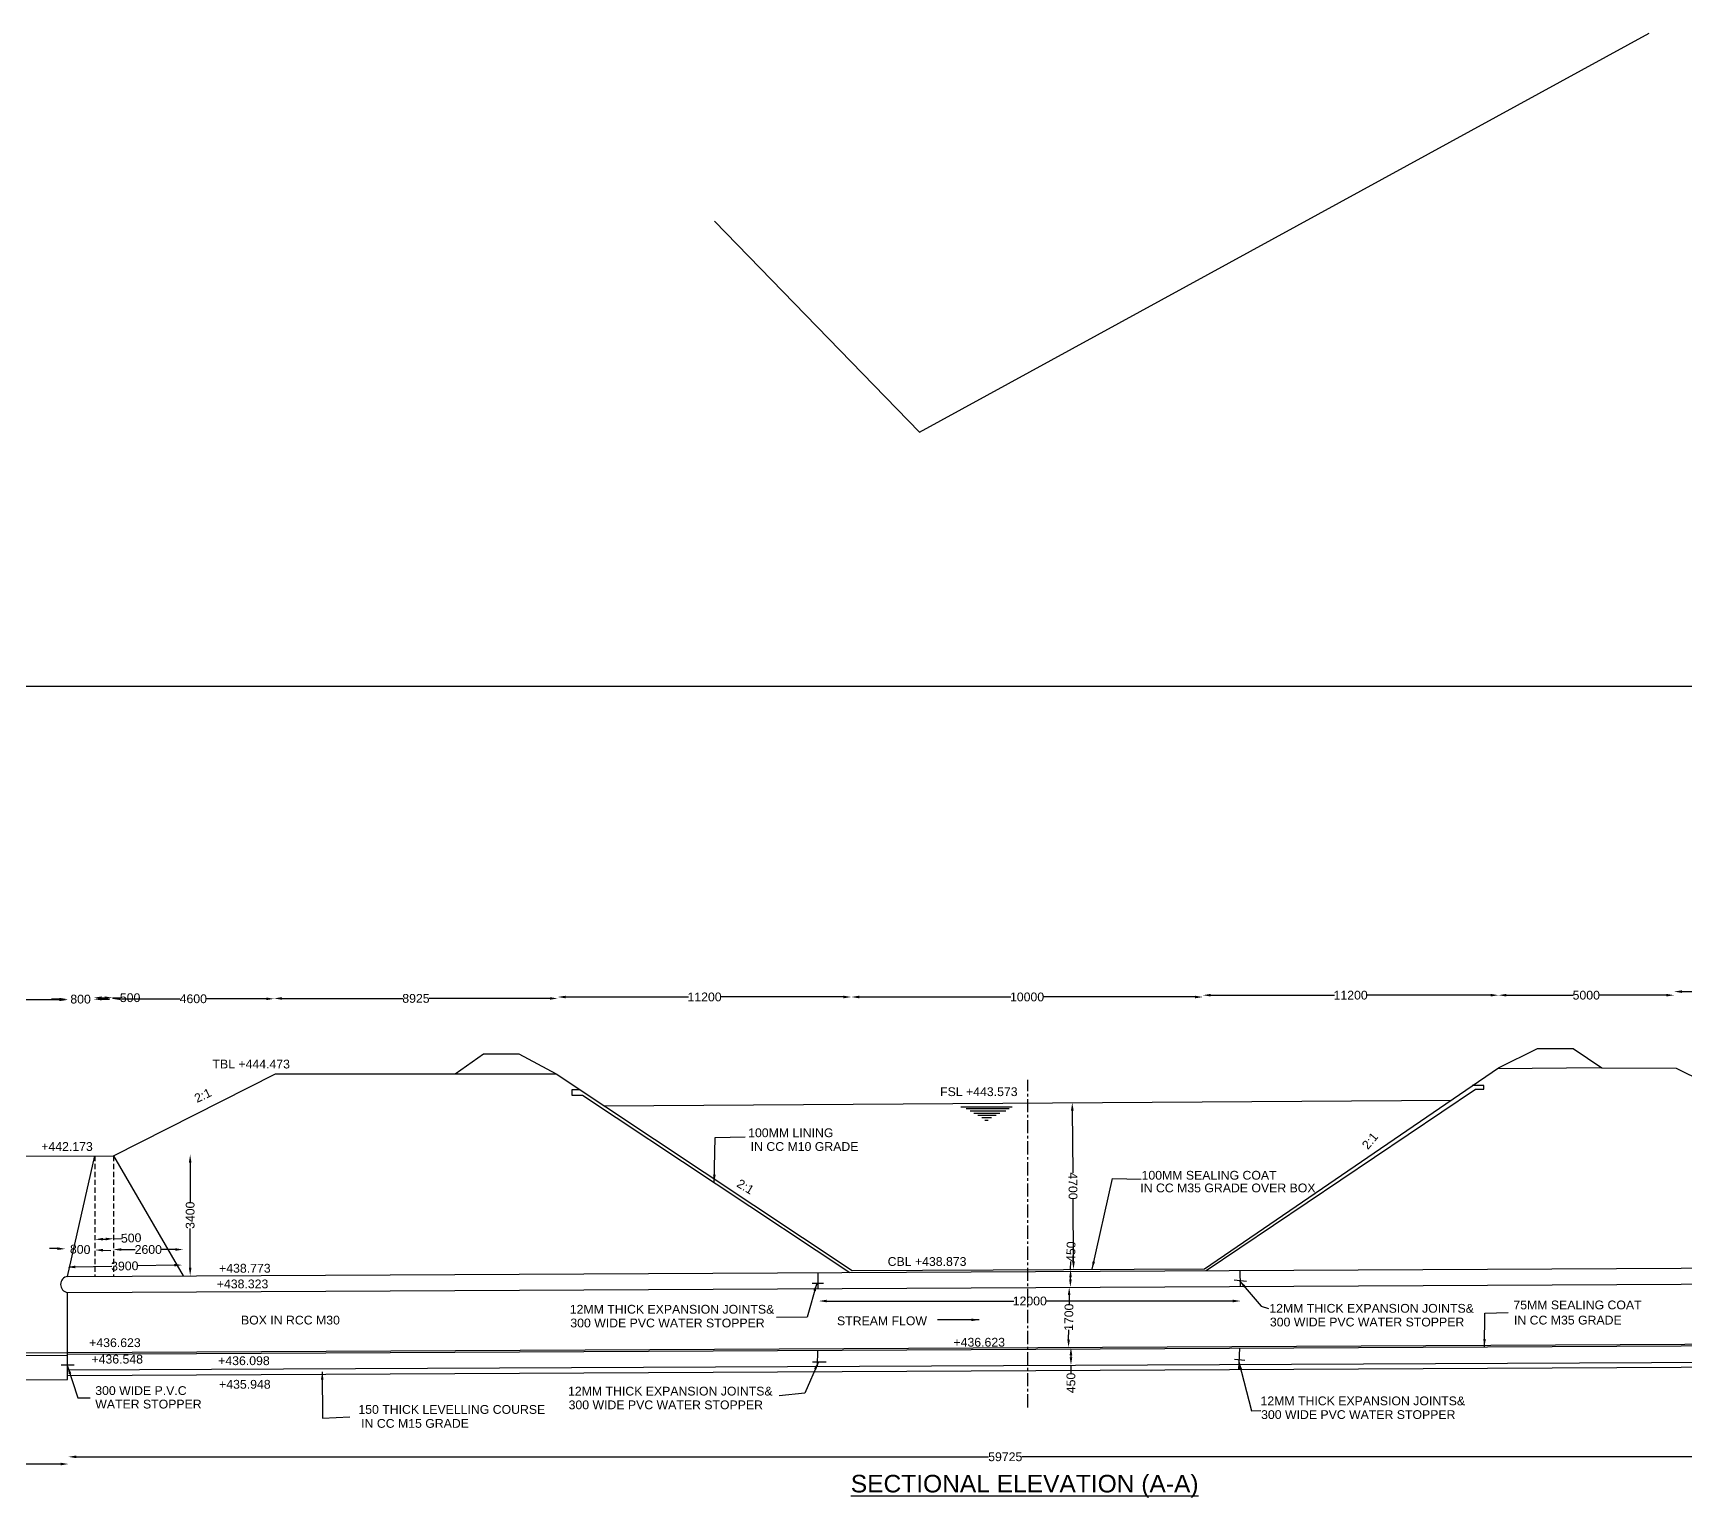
# Model space of a CAD drawing. Header units: millimetres. Extents: x 6051 to 134384, y 10805 to 105818.
# Drawn here: x 36073 to 83083, y 63935 to 105818 of the extents above; entities that cross this region are included whole.
import ezdxf

# ---------------------------------------------------------------- set-up
doc = ezdxf.new("R2010")
doc.units = ezdxf.units.MM
doc.header["$MEASUREMENT"] = 0
doc.linetypes.add('CENTER', pattern=[2, 1.25, -0.25, 0.25, -0.25])
doc.linetypes.add('DASHED', pattern=[0.75, 0.5, -0.25])
for name, color, linetype in [('DIM', 7, 'Continuous'), ('DWG', 7, 'Continuous'), ('TEXT', 7, 'Continuous')]:
    doc.layers.add(name, color=color, linetype=linetype)
doc.styles.get("Standard").update_dxf_attribs({"font": 'arial.ttf'})
doc.dimstyles.new('Civil', dxfattribs={"dimtxt": 250, "dimasz": 225, "dimexe": 0.1, "dimexo": 0.0625, "dimgap": 0.09, "dimtad": 0, "dimdec": 0, "dimzin": 12, "dimdsep": 46, "dimtxsty": 'Standard', "dimcen": 0.1, "dimse1": 1, "dimse2": 1, "dimadec": 0, "dimazin": 2, "dimtfac": 1, "dimtdec": 0, "dimtofl": 0, "dimtmove": 0, "dimatfit": 3, "dimfxl": 1, "dimfrac": 1, "dimtolj": 1, "dimtzin": 0, "dimarcsym": 0})

# ---------------------------------------------------------------- blocks, each defined once
blk = doc.blocks.new('*D17')
at = {"layer": 'Defpoints', "color": 0, "transparency": 16777216}
for p in [(25125, 64966), (37081, 65100), (37081, 64966)]:
    blk.add_point(p, dxfattribs=at)
at = {"layer": 'DIM', "color": 0, "lineweight": -2, "transparency": 16777216}
for p, q in [((25350, 65100), (30645, 65100)), ((36856, 65100), (31561, 65100))]:
    blk.add_line(p, q, dxfattribs=at)
at = {"layer": 'DIM', "color": 0, "transparency": 16777216}
for points in [[(25350, 65138), (25350, 65063), (25125, 65100)], [(36856, 65138), (36856, 65063), (37081, 65100)]]:
    blk.add_solid(points, dxfattribs=at)
at = {"layer": 'DIM', "color": 0, "transparency": 16777216, "insert": (31103, 65100), "char_height": 250, "attachment_point": 5}
blk.add_mtext('\\A1;12000', dxfattribs=at)
blk = doc.blocks.new('*D18')
at = {"layer": 'Defpoints', "color": 0, "transparency": 16777216}
for p in [(37081, 65100), (90398, 65305), (90398, 65100)]:
    blk.add_point(p, dxfattribs=at)
at = {"layer": 'DIM', "color": 0, "lineweight": -2, "transparency": 16777216}
for p, q in [((37306, 65305), (63268, 65305)), ((90173, 65305), (64211, 65305))]:
    blk.add_line(p, q, dxfattribs=at)
at = {"layer": 'DIM', "color": 0, "transparency": 16777216}
for points in [[(37306, 65342), (37306, 65267), (37081, 65305)], [(90173, 65342), (90173, 65267), (90398, 65305)]]:
    blk.add_solid(points, dxfattribs=at)
at = {"layer": 'DIM', "color": 0, "transparency": 16777216, "insert": (63740, 65305), "char_height": 250, "attachment_point": 5}
blk.add_mtext('\\A1;59725', dxfattribs=at)
blk = doc.blocks.new('*D32')
at = {"layer": 'Defpoints', "color": 0, "transparency": 16777216}
for p in [(65659, 68418), (65610, 67913), (65659, 67913)]:
    blk.add_point(p, dxfattribs=at)
at = {"layer": 'DIM', "color": 0, "lineweight": -2, "transparency": 16777216}
for p, q in [((65610, 68193), (65610, 68138)), ((65610, 67913), (65610, 67688))]:
    blk.add_line(p, q, dxfattribs=at)
at = {"layer": 'DIM', "color": 0, "transparency": 16777216}
for points in [[(65572, 68193), (65647, 68193), (65610, 68418)], [(65572, 68138), (65647, 68138), (65610, 67913)]]:
    blk.add_solid(points, dxfattribs=at)
at = {"layer": 'DIM', "color": 0, "transparency": 16777216, "insert": (65610, 67407), "char_height": 250, "attachment_point": 5, "rotation": 89.9983}
blk.add_mtext('\\A1;450', dxfattribs=at)
blk = doc.blocks.new('*D33')
at = {"layer": 'Defpoints', "color": 0, "transparency": 16777216}
for p in [(65561, 70133), (65629, 70132), (65610, 68418)]:
    blk.add_point(p, dxfattribs=at)
at = {"layer": 'DIM', "color": 0, "lineweight": -2, "transparency": 16777216}
for p, q in [((65558, 69908), (65555, 69637)), ((65543, 68643), (65546, 68914))]:
    blk.add_line(p, q, dxfattribs=at)
at = {"layer": 'DIM', "color": 0, "transparency": 16777216}
for points in [[(65520, 69908), (65595, 69907), (65561, 70133)], [(65506, 68644), (65581, 68643), (65541, 68418)]]:
    blk.add_solid(points, dxfattribs=at)
at = {"layer": 'DIM', "color": 0, "transparency": 16777216, "insert": (65551, 69276), "char_height": 250, "attachment_point": 5, "rotation": 89.3337}
blk.add_mtext('\\A1;1700', dxfattribs=at)
blk = doc.blocks.new('*D34')
at = {"layer": 'Defpoints', "color": 0, "transparency": 16777216}
for p in [(65570, 70639), (65601, 70638), (65561, 70133)]:
    blk.add_point(p, dxfattribs=at)
at = {"layer": 'DIM', "color": 0, "lineweight": -2, "transparency": 16777216}
for p, q in [((65601, 70638), (65605, 70863)), ((65596, 70357), (65597, 70413))]:
    blk.add_line(p, q, dxfattribs=at)
at = {"layer": 'DIM', "color": 0, "transparency": 16777216}
for points in [[(65559, 70414), (65634, 70412), (65601, 70638)], [(65558, 70358), (65633, 70357), (65592, 70132)]]:
    blk.add_solid(points, dxfattribs=at)
at = {"layer": 'DIM', "color": 0, "transparency": 16777216, "insert": (65610, 71144), "char_height": 250, "attachment_point": 5, "rotation": 88.9829}
blk.add_mtext('\\A1;450', dxfattribs=at)
blk = doc.blocks.new('*D35')
at = {"layer": 'Defpoints', "color": 0, "transparency": 16777216}
for p in [(58436, 69664), (70440, 69738), (70440, 69664)]:
    blk.add_point(p, dxfattribs=at)
at = {"layer": 'DIM', "color": 0, "lineweight": -2, "transparency": 16777216}
for p, q in [((58661, 69738), (63980, 69738)), ((70215, 69738), (64896, 69738))]:
    blk.add_line(p, q, dxfattribs=at)
at = {"layer": 'DIM', "color": 0, "transparency": 16777216}
for points in [[(58661, 69776), (58661, 69701), (58436, 69738)], [(70215, 69776), (70215, 69701), (70440, 69738)]]:
    blk.add_solid(points, dxfattribs=at)
at = {"layer": 'DIM', "color": 0, "transparency": 16777216, "insert": (64438, 69738), "char_height": 250, "attachment_point": 5}
blk.add_mtext('\\A1;12000', dxfattribs=at)
blk = doc.blocks.new('*D36')
at = {"layer": 'Defpoints', "color": 0, "transparency": 16777216}
for p in [(65678, 75384), (65684, 70639), (65715, 70639)]:
    blk.add_point(p, dxfattribs=at)
at = {"layer": 'DIM', "color": 0, "lineweight": -2, "transparency": 16777216}
for p, q in [((65648, 75159), (65662, 73390)), ((65682, 70864), (65668, 72634))]:
    blk.add_line(p, q, dxfattribs=at)
at = {"layer": 'DIM', "color": 0, "transparency": 16777216}
for points in [[(65686, 75159), (65611, 75159), (65647, 75384)], [(65719, 70864), (65644, 70864), (65684, 70639)]]:
    blk.add_solid(points, dxfattribs=at)
at = {"layer": 'DIM', "color": 0, "transparency": 16777216, "insert": (65665, 73012), "char_height": 250, "attachment_point": 5, "rotation": 270.4486}
blk.add_mtext('\\A1;4700', dxfattribs=at)
blk = doc.blocks.new('*D37')
at = {"layer": 'Defpoints', "color": 0, "transparency": 16777216}
for p in [(40319, 70762), (37053, 70440), (40324, 70498)]:
    blk.add_point(p, dxfattribs=at)
at = {"layer": 'DIM', "color": 0, "lineweight": -2, "transparency": 16777216}
for p, q in [((37274, 70708), (38311, 70726)), ((40094, 70758), (39057, 70739))]:
    blk.add_line(p, q, dxfattribs=at)
at = {"layer": 'DIM', "color": 0, "transparency": 16777216}
for points in [[(37273, 70745), (37274, 70670), (37049, 70704)], [(40093, 70795), (40095, 70720), (40319, 70762)]]:
    blk.add_solid(points, dxfattribs=at)
at = {"layer": 'DIM', "color": 0, "transparency": 16777216, "insert": (38684, 70733), "char_height": 250, "attachment_point": 5, "rotation": 1.0154}
blk.add_mtext('\\A1;3900', dxfattribs=at)
blk = doc.blocks.new('*D38')
at = {"layer": 'Defpoints', "color": 0, "transparency": 16777216}
for p in [(36989, 71134), (37836, 71105), (37839, 71191)]:
    blk.add_point(p, dxfattribs=at)
at = {"layer": 'DIM', "color": 0, "lineweight": -2, "transparency": 16777216}
for p, q in [((36767, 71229), (36542, 71236)), ((38064, 71183), (38288, 71176))]:
    blk.add_line(p, q, dxfattribs=at)
at = {"layer": 'DIM', "color": 0, "transparency": 16777216}
for points in [[(36768, 71266), (36766, 71191), (36992, 71221)], [(38065, 71221), (38062, 71146), (37839, 71191)]]:
    blk.add_solid(points, dxfattribs=at)
at = {"layer": 'DIM', "color": 0, "transparency": 16777216, "insert": (37415, 71206), "char_height": 250, "attachment_point": 5, "rotation": 358.0032}
blk.add_mtext('\\A1;800', dxfattribs=at)
blk = doc.blocks.new('*D39')
at = {"layer": 'Defpoints', "color": 0, "transparency": 16777216}
for p in [(37836, 71676), (38359, 71695), (38366, 71511)]:
    blk.add_point(p, dxfattribs=at)
at = {"layer": 'DIM', "color": 0, "lineweight": -2, "transparency": 16777216}
for p, q in [((38068, 71500), (38141, 71502)), ((38366, 71511), (38591, 71519))]:
    blk.add_line(p, q, dxfattribs=at)
at = {"layer": 'DIM', "color": 0, "transparency": 16777216}
for points in [[(38066, 71537), (38069, 71462), (37843, 71491)], [(38140, 71540), (38143, 71465), (38366, 71511)]]:
    blk.add_solid(points, dxfattribs=at)
at = {"layer": 'DIM', "color": 0, "transparency": 16777216, "insert": (38866, 71530), "char_height": 250, "attachment_point": 5, "rotation": 2.1541}
blk.add_mtext('\\A1;500', dxfattribs=at)
blk = doc.blocks.new('*D40')
at = {"layer": 'Defpoints', "color": 0, "transparency": 16777216}
for p in [(38359, 71223), (40348, 71223), (40348, 71203)]:
    blk.add_point(p, dxfattribs=at)
at = {"layer": 'DIM', "color": 0, "lineweight": -2, "transparency": 16777216}
for p, q in [((38584, 71203), (38978, 71203)), ((40123, 71203), (39728, 71203))]:
    blk.add_line(p, q, dxfattribs=at)
at = {"layer": 'DIM', "color": 0, "transparency": 16777216}
for points in [[(38584, 71241), (38584, 71166), (38359, 71203)], [(40123, 71241), (40123, 71166), (40348, 71203)]]:
    blk.add_solid(points, dxfattribs=at)
at = {"layer": 'DIM', "color": 0, "transparency": 16777216, "insert": (39353, 71203), "char_height": 250, "attachment_point": 5}
blk.add_mtext('\\A1;2600', dxfattribs=at)
blk = doc.blocks.new('*D41')
at = {"layer": 'Defpoints', "color": 0, "transparency": 16777216}
for p in [(40545, 73900), (40692, 73900), (40692, 70458)]:
    blk.add_point(p, dxfattribs=at)
at = {"layer": 'DIM', "color": 0, "lineweight": -2, "transparency": 16777216}
for p, q in [((40545, 73675), (40545, 72552)), ((40545, 70683), (40545, 71806))]:
    blk.add_line(p, q, dxfattribs=at)
at = {"layer": 'DIM', "color": 0, "transparency": 16777216}
for points in [[(40507, 73675), (40582, 73675), (40545, 73900)], [(40507, 70683), (40582, 70683), (40545, 70458)]]:
    blk.add_solid(points, dxfattribs=at)
at = {"layer": 'DIM', "color": 0, "transparency": 16777216, "insert": (40545, 72179), "char_height": 250, "attachment_point": 5, "rotation": 90}
blk.add_mtext('\\A1;3400', dxfattribs=at)
blk = doc.blocks.new('*D47')
at = {"layer": 'Defpoints', "color": 0, "transparency": 16777216}
for p in [(23762, 78297), (37048, 78307), (37048, 78297)]:
    blk.add_point(p, dxfattribs=at)
at = {"layer": 'DIM', "color": 0, "lineweight": -2, "transparency": 16777216}
for p, q in [((23987, 78307), (29946, 78307)), ((36823, 78307), (30863, 78307))]:
    blk.add_line(p, q, dxfattribs=at)
at = {"layer": 'DIM', "color": 0, "transparency": 16777216}
for points in [[(23987, 78345), (23987, 78270), (23762, 78307)], [(36823, 78345), (36823, 78270), (37048, 78307)]]:
    blk.add_solid(points, dxfattribs=at)
at = {"layer": 'DIM', "color": 0, "transparency": 16777216, "insert": (30405, 78307), "char_height": 250, "attachment_point": 5}
blk.add_mtext('\\A1;13290', dxfattribs=at)
blk = doc.blocks.new('*D48')
at = {"layer": 'Defpoints', "color": 0, "transparency": 16777216}
for p in [(37048, 78307), (37804, 78327), (37804, 78307)]:
    blk.add_point(p, dxfattribs=at)
at = {"layer": 'DIM', "color": 0, "lineweight": -2, "transparency": 16777216}
for p, q in [((36823, 78327), (36598, 78327)), ((38029, 78327), (38254, 78327))]:
    blk.add_line(p, q, dxfattribs=at)
at = {"layer": 'DIM', "color": 0, "transparency": 16777216}
for points in [[(36823, 78365), (36823, 78290), (37048, 78327)], [(38029, 78365), (38029, 78290), (37804, 78327)]]:
    blk.add_solid(points, dxfattribs=at)
at = {"layer": 'DIM', "color": 0, "transparency": 16777216, "insert": (37426, 78327), "char_height": 250, "attachment_point": 5}
blk.add_mtext('\\A1;800', dxfattribs=at)
blk = doc.blocks.new('*D49')
at = {"layer": 'Defpoints', "color": 0, "transparency": 16777216}
for p in [(37804, 78327), (38335, 78368), (38335, 78327)]:
    blk.add_point(p, dxfattribs=at)
at = {"layer": 'DIM', "color": 0, "lineweight": -2, "transparency": 16777216}
for p, q in [((38029, 78368), (38110, 78368)), ((38335, 78368), (38560, 78368))]:
    blk.add_line(p, q, dxfattribs=at)
at = {"layer": 'DIM', "color": 0, "transparency": 16777216}
for points in [[(38029, 78406), (38029, 78331), (37804, 78368)], [(38110, 78406), (38110, 78331), (38335, 78368)]]:
    blk.add_solid(points, dxfattribs=at)
at = {"layer": 'DIM', "color": 0, "transparency": 16777216, "insert": (38836, 78368), "char_height": 250, "attachment_point": 5}
blk.add_mtext('\\A1;500', dxfattribs=at)
blk = doc.blocks.new('*D50')
at = {"layer": 'Defpoints', "color": 0, "transparency": 16777216}
for p in [(38335, 78368), (42934, 78368), (42934, 78337)]:
    blk.add_point(p, dxfattribs=at)
at = {"layer": 'DIM', "color": 0, "lineweight": -2, "transparency": 16777216}
for p, q in [((38560, 78337), (40256, 78337)), ((42709, 78337), (41012, 78337))]:
    blk.add_line(p, q, dxfattribs=at)
at = {"layer": 'DIM', "color": 0, "transparency": 16777216}
for points in [[(38560, 78375), (38560, 78300), (38335, 78337)], [(42709, 78375), (42709, 78300), (42934, 78337)]]:
    blk.add_solid(points, dxfattribs=at)
at = {"layer": 'DIM', "color": 0, "transparency": 16777216, "insert": (40634, 78337), "char_height": 250, "attachment_point": 5}
blk.add_mtext('\\A1;4600', dxfattribs=at)
blk = doc.blocks.new('*D51')
at = {"layer": 'Defpoints', "color": 0, "transparency": 16777216}
for p in [(42934, 78337), (51006, 78348), (51006, 78337)]:
    blk.add_point(p, dxfattribs=at)
at = {"layer": 'DIM', "color": 0, "lineweight": -2, "transparency": 16777216}
for p, q in [((43159, 78348), (46596, 78348)), ((50781, 78348), (47345, 78348))]:
    blk.add_line(p, q, dxfattribs=at)
at = {"layer": 'DIM', "color": 0, "transparency": 16777216}
for points in [[(43159, 78385), (43159, 78310), (42934, 78348)], [(50781, 78385), (50781, 78310), (51006, 78348)]]:
    blk.add_solid(points, dxfattribs=at)
at = {"layer": 'DIM', "color": 0, "transparency": 16777216, "insert": (46970, 78348), "char_height": 250, "attachment_point": 5}
blk.add_mtext('\\A1;8925', dxfattribs=at)
blk = doc.blocks.new('*D52')
at = {"layer": 'Defpoints', "color": 0, "transparency": 16777216}
for p in [(51006, 78348), (59359, 78389), (59359, 78348)]:
    blk.add_point(p, dxfattribs=at)
at = {"layer": 'DIM', "color": 0, "lineweight": -2, "transparency": 16777216}
for p, q in [((51231, 78389), (54724, 78389)), ((59134, 78389), (55641, 78389))]:
    blk.add_line(p, q, dxfattribs=at)
at = {"layer": 'DIM', "color": 0, "transparency": 16777216}
for points in [[(51231, 78426), (51231, 78351), (51006, 78389)], [(59134, 78426), (59134, 78351), (59359, 78389)]]:
    blk.add_solid(points, dxfattribs=at)
at = {"layer": 'DIM', "color": 0, "transparency": 16777216, "insert": (55183, 78389), "char_height": 250, "attachment_point": 5}
blk.add_mtext('\\A1;11200', dxfattribs=at)
blk = doc.blocks.new('*D53')
at = {"layer": 'Defpoints', "color": 0, "transparency": 16777216}
for p in [(59359, 78389), (69363, 78389), (69363, 78389)]:
    blk.add_point(p, dxfattribs=at)
at = {"layer": 'DIM', "color": 0, "lineweight": -2, "transparency": 16777216}
for p, q in [((59584, 78389), (63903, 78389)), ((69138, 78389), (64820, 78389))]:
    blk.add_line(p, q, dxfattribs=at)
at = {"layer": 'DIM', "color": 0, "transparency": 16777216}
for points in [[(59584, 78426), (59584, 78351), (59359, 78389)], [(69138, 78426), (69138, 78351), (69363, 78389)]]:
    blk.add_solid(points, dxfattribs=at)
at = {"layer": 'DIM', "color": 0, "transparency": 16777216, "insert": (64361, 78389), "char_height": 250, "attachment_point": 5}
blk.add_mtext('\\A1;10000', dxfattribs=at)
blk = doc.blocks.new('*D54')
at = {"layer": 'Defpoints', "color": 0, "transparency": 16777216}
for p in [(69363, 78389), (77775, 78440), (77775, 78389)]:
    blk.add_point(p, dxfattribs=at)
at = {"layer": 'DIM', "color": 0, "lineweight": -2, "transparency": 16777216}
for p, q in [((69588, 78440), (73111, 78440)), ((77550, 78440), (74028, 78440))]:
    blk.add_line(p, q, dxfattribs=at)
at = {"layer": 'DIM', "color": 0, "transparency": 16777216}
for points in [[(69588, 78478), (69588, 78403), (69363, 78440)], [(77550, 78478), (77550, 78403), (77775, 78440)]]:
    blk.add_solid(points, dxfattribs=at)
at = {"layer": 'DIM', "color": 0, "transparency": 16777216, "insert": (73569, 78440), "char_height": 250, "attachment_point": 5}
blk.add_mtext('\\A1;11200', dxfattribs=at)
blk = doc.blocks.new('*D55')
at = {"layer": 'Defpoints', "color": 0, "transparency": 16777216}
for p in [(77775, 78440), (82774, 78440), (82774, 78440)]:
    blk.add_point(p, dxfattribs=at)
at = {"layer": 'DIM', "color": 0, "lineweight": -2, "transparency": 16777216}
for p, q in [((78000, 78440), (79901, 78440)), ((82549, 78440), (80647, 78440))]:
    blk.add_line(p, q, dxfattribs=at)
at = {"layer": 'DIM', "color": 0, "transparency": 16777216}
for points in [[(78000, 78478), (78000, 78403), (77775, 78440)], [(82549, 78478), (82549, 78403), (82774, 78440)]]:
    blk.add_solid(points, dxfattribs=at)
at = {"layer": 'DIM', "color": 0, "transparency": 16777216, "insert": (80274, 78440), "char_height": 250, "attachment_point": 5}
blk.add_mtext('\\A1;5000', dxfattribs=at)
blk = doc.blocks.new('*D56')
at = {"layer": 'Defpoints', "color": 0, "transparency": 16777216}
for p in [(89793, 78542), (82774, 78440), (89793, 78440)]:
    blk.add_point(p, dxfattribs=at)
at = {"layer": 'DIM', "color": 0, "lineweight": -2, "transparency": 16777216}
for p, q in [((82999, 78542), (85911, 78542)), ((89568, 78542), (86655, 78542))]:
    blk.add_line(p, q, dxfattribs=at)
at = {"layer": 'DIM', "color": 0, "transparency": 16777216}
for points in [[(82999, 78580), (82999, 78505), (82774, 78542)], [(89568, 78580), (89568, 78505), (89793, 78542)]]:
    blk.add_solid(points, dxfattribs=at)
at = {"layer": 'DIM', "color": 0, "transparency": 16777216, "insert": (86283, 78542), "char_height": 250, "attachment_point": 5}
blk.add_mtext('\\A1;7000', dxfattribs=at)

msp = doc.modelspace()

# ---------------------------------------------------------------- linework, layer by layer
at = {"layer": 'DWG'}
for points in [[(9462.8, 73824.8), (38359, 73867), (42976.2, 76201.2), (50958.3, 76201.2), (59384.6, 70608.5), (69407.1, 70657.1), (77777.3, 76377.6), (78886.5, 76924.7), (79897.5, 76924.7), (80715.5, 76370), (82835.6, 76363), (89808.2, 72919.6), (111129.6, 72960.9), (114067.9, 72975.1)], [(48087.2, 76201.2), (48889.6, 76767.1), (49896.6, 76767.1), (50958.3, 76201.2)], [(77748.5, 76357.8), (80695.5, 76383.5)], [(51640.5, 75748.4), (51403.2, 75748.4), (51403.2, 75597.2), (51706.1, 75597.2), (59313.1, 70551.9)], [(69460.7, 70602.8), (77117.5, 75764), (77361, 75764), (77361, 75867.4), (77030.9, 75867.4)], [(52325, 75294.2), (76430.6, 75457.1)], [(62476.6, 75266.2), (63933.7, 75266.2)], [(62632.1, 75216.9), (63850.2, 75216.9)], [(62738.4, 75152.5), (63759.1, 75152.5)], [(62844.6, 75088), (63584.6, 75088)], [(62958.5, 75023.6), (63478.3, 75023.6)], [(63072.3, 74962.9), (63349.3, 74962.9)], [(63163.4, 74887.1), (63258.2, 74887.1)], [(37053.2, 70440.1), (37835.7, 73866.2)], [(38359, 73867), (40347.9, 70456.6)], [(25093.3, 68257.1), (37056.5, 68269.5), (90439.5, 68545.7), (106123.2, 68599.4), (106111.5, 72951.2)], [(37053.2, 70440.1), (90319.1, 70707.6)], [(22468.1, 69053.2), (22468.1, 70249.4), (23816.5, 70249.4), (25153.6, 68163), (37056.5, 68201.5)], [(37056.5, 69984), (90322.1, 70260)], [(22052.8, 67547.4), (22052.8, 67455.6), (37056.5, 67500.5), (37056.5, 69984)], [(37056.5, 68229.8), (90328.6, 68496.5), (90328.6, 67846.7), (105939.1, 67902.4), (106077.5, 67333.4), (106532.4, 67333.4), (106532.4, 68495.2), (106125, 68495.2), (106123.2, 68599.4)], [(37056.5, 67782.8), (90328.6, 68025.8)], [(90328.6, 67883.5), (37056.5, 67614.1)]]:
    msp.add_lwpolyline(points, dxfattribs=at)
at = {"layer": 'DWG', "linetype": 'CENTER', "ltscale": 300}
msp.add_lwpolyline([(64387, 66711.1), (64387, 76031.6)], dxfattribs=at)
at = {"layer": 'DWG', "linetype": 'DASHED', "ltscale": 300}
for points in [[(37835.7, 73866.2), (37835.7, 70444)], [(38359, 73867), (38359, 70446.6)]]:
    msp.add_lwpolyline(points, dxfattribs=at)
at = {"layer": 'DWG'}
msp.add_arc((37086.8, 70212.3), 230.3, 98.38864, 262.42062, dxfattribs=at)
at = {"layer": 'TEXT'}
for points in [[(55465.2, 100464.4), (61300.8, 94464.1), (82065, 105817.5)], [(58404.4, 70547.3), (58404.4, 70094.6)], [(70412.5, 70607.6), (70423, 70156.9)], [(58244, 70248.5), (58565.5, 70248.5)], [(70252.5, 70344), (70604.5, 70301)], [(58395.4, 68336.6), (58386.1, 67880.1)], [(70401.9, 68396.7), (70380.5, 67782.6)], [(36873, 67926.5), (37244, 67926.5)], [(58253.5, 68009.5), (58641, 68009.5)], [(70263.5, 68086.5), (70562, 68054.5)]]:
    msp.add_lwpolyline(points, dxfattribs=at)
msp.add_lwpolyline([(134384.4, 10863.9), (6051.2, 10863.9), (6051.2, 87233), (134384.4, 87233)], close=True, dxfattribs=at)

# ---------------------------------------------------------------- texts
for s, height, p in [('TBL +444.473', 250, (41180.4, 76355.6)), ('FSL +443.573', 250, (61887, 75569.5)), ('100MM LINING', 250, (56424, 74400.5)), (' +442.173', 250, (36210.4, 74009.6)), ('IN CC M10 GRADE', 250, (56496, 74009.5)), ('100MM SEALING COAT', 250, (67619.5, 73191.5)), ('IN CC M35 GRADE OVER BOX', 250, (67582.5, 72831)), ('CBL +438.873', 250, (60394, 70737.5)), ('+438.773', 250, (41368.4, 70546.1)), ('+438.323', 250, (41302.2, 70099.5)), ('12MM THICK EXPANSION JOINTS&', 250, (51347, 69378.5)), ('12MM THICK EXPANSION JOINTS&', 250, (71255, 69405.5)), ('75MM SEALING COAT', 250, (78200.5, 69501.5)), ('BOX IN RCC M30', 250, (41991.5, 69070.5)), ('300 WIDE PVC WATER STOPPER', 250, (51363.5, 68988)), ('STREAM FLOW', 250, (58952.5, 69049.5)), ('300 WIDE PVC WATER STOPPER', 250, (71271.5, 69015)), ('IN CC M35 GRADE', 250, (78216.5, 69070)), ('+436.623', 250, (37671.5, 68428)), ('+436.623', 250, (62266.5, 68440.5)), ('+436.548', 250, (37736.5, 67959)), ('+436.098', 250, (41342.2, 67914.5)), ('300 WIDE P.V.C', 250, (37844, 67064.5)), ('+435.948', 250, (41368.5, 67243.5)), ('12MM THICK EXPANSION JOINTS&', 250, (51298, 67049.5)), ('WATER STOPPER', 250, (37844, 66680.5)), ('150 THICK LEVELLING COURSE', 250, (45331.5, 66528)), ('300 WIDE PVC WATER STOPPER', 250, (51314.5, 66659)), ('12MM THICK EXPANSION JOINTS&', 250, (71004.5, 66772)), ('IN CC M15 GRADE', 250, (45411, 66131)), ('300 WIDE PVC WATER STOPPER', 250, (71021, 66381.5)), ('%%USECTIONAL ELEVATION (A-A)', 500, (59344.5, 64292))]:
    msp.add_text(s, height=height, dxfattribs=at).set_placement(p)
for rotation, p in [(25.56619, (40740.5, 75372.1)), (50.07508, (74058.5, 74030.8)), (329.03624, (56073.8, 73009.6))]:
    msp.add_text('2:1', height=250, rotation=rotation, dxfattribs=at).set_placement(p)

# ---------------------------------------------------------------- dimensions: what is measured, and where the dimension line sits
at = {"layer": 'DIM'}
for p1, p2, distance, text, picture, middle in [((37803.9, 78327.4), (38334.8, 78327.4), 40.8, '500', '*D49', (38835.6, 78368.2)), ((42934.1, 78337.4), (51006.1, 78337.4), 10.2, '8925', '*D51', (46970.1, 78347.6)), ((51006.1, 78347.6), (59359.4, 78347.6), 41.3, '11200', '*D52', (55182.7, 78389)), ((59359.4, 78389), (69363.3, 78389), -0.1, '10000', '*D53', (64361.3, 78388.9)), ((69363.3, 78388.9), (77775.2, 78388.9), 51.6, '11200', '*D54', (73569.3, 78440.4)), ((77775.2, 78440.4), (82773.6, 78440.4), -0.1, '5000', '*D55', (80274.4, 78440.3)), ((82773.6, 78440.3), (89793, 78440.3), 102, '7000', '*D56', (86283.3, 78542.3)), ((23761.5, 78296.8), (37047.7, 78296.8), 10.3, '13290', '*D47', (30404.6, 78307.1)), ((37047.7, 78307.1), (37803.9, 78307.1), 20.3, '800', '*D48', (37425.8, 78327.4)), ((38334.8, 78368.2), (42934.1, 78368.2), -30.8, '4600', '*D50', (40634.5, 78337.4)), ((65678.2, 75384.4), (65715.4, 70639.2), -31.7, '4700', '*D36', (65665.2, 73011.6)), ((40692.1, 70458.3), (40692.1, 73899.8), 147.6, '3400', '*D41', (40544.5, 72179.1)), ((37835.7, 71675.7), (38359, 71695.4), -184.6, '500', '*D39', (38866.4, 71529.7)), ((36988.9, 71134.4), (37835.7, 71104.9), 86.5, '800', '*D38', (37415.3, 71206.1)), ((38359, 71223), (40347.6, 71223), -19.7, '2600', '*D40', (39353.3, 71203.3)), ((65560.6, 70132.8), (65569.5, 70638.5), -31, '450', '*D34', (65609.5, 71143.8)), ((37053.2, 70440.1), (40323.7, 70498), 263.9, '3900', '*D37', (38683.8, 70732.9)), ((65609.5, 68417.5), (65629.5, 70132), 68.9, '1700', '*D33', (65550.6, 69275.6)), ((58436.2, 69664.4), (70439.9, 69664.4), 73.8, '12000', '*D35', (64438, 69738.2)), ((65659.5, 68417.5), (65659.5, 67913.3), -49.9, '450', '*D32', (65609.5, 67407.4)), ((37081.2, 65100.3), (90398.4, 65100.3), 204.5, '59725', '*D18', (63739.8, 65304.9)), ((25125.1, 64966.3), (37081.2, 64966.3), 134.1, '12000', '*D17', (31103.1, 65100.3))]:
    dim = msp.add_aligned_dim(p1=p1, p2=p2, distance=distance, text=text, dimstyle='Civil', dxfattribs=at)
    dim.commit()
    dim.dimension.update_dxf_attribs({"geometry": picture, "text_midpoint": middle})

# ---------------------------------------------------------------- leaders
at = {"layer": 'TEXT'}
for points in [[(55457.9, 73108.8), (55484.5, 74393.5), (56339.5, 74408)], [(66210.6, 70641.6), (66795, 73220.5), (67604, 73208)], [(58376.5, 70248.5), (58102, 69275.5), (57232, 69266)], [(70401.1, 70325.8), (71020, 69588), (71233, 69524)], [(63001, 69203), (61812, 69203)], [(77375.9, 68431.6), (77392, 69395.5), (78048, 69411.5)], [(37056.5, 67886.5), (37350, 66986), (37694.5, 66986)], [(44302, 67727), (44315, 66402.5), (45084, 66442.5)], [(58423.5, 68009.5), (58036, 67112), (57308, 67036)], [(70388.5, 68012.5), (70743, 66617), (71009.5, 66627.5)]]:
    msp.add_leader(points, dimstyle='Civil', override={"dimgap": 0.09, "dimtad": 0}, dxfattribs=at)

doc.saveas('drawing.dxf')
